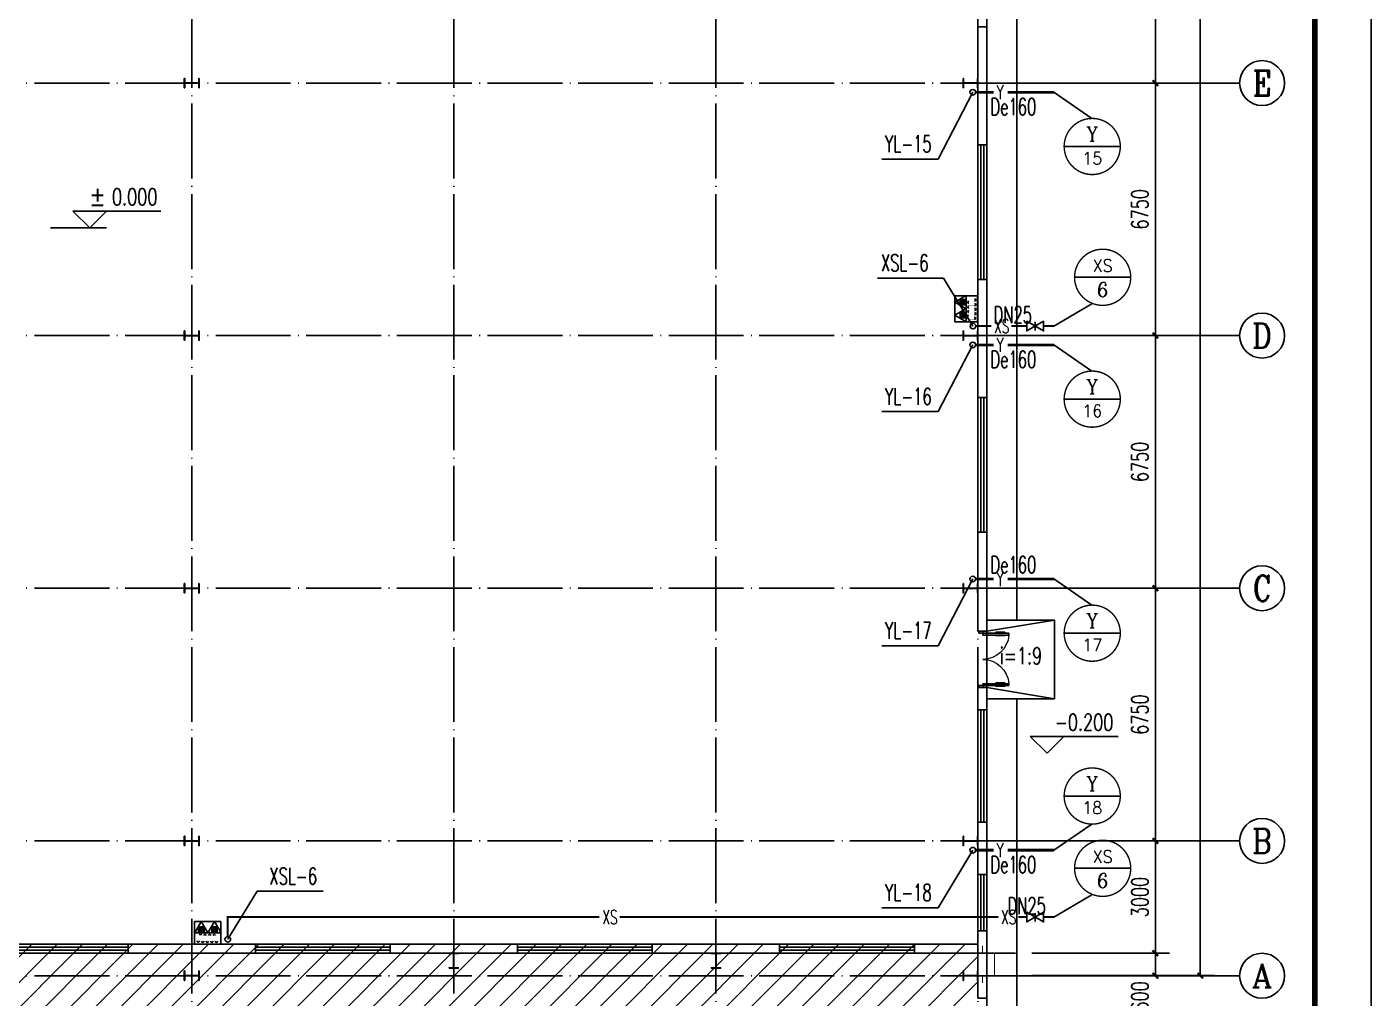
# Model space of a CAD drawing. Extents: x 795723 to 6584336, y 16443136 to 18851075.
# Drawn here: x 2009459 to 2045362, y 17757499 to 17783449 of the extents above; entities that cross this region are included whole.
import ezdxf
from ezdxf.enums import TextEntityAlignment as Align

# ---------------------------------------------------------------- set-up
doc = ezdxf.new("R2010")
doc.units = 0
doc.header["$LTSCALE"] = 1000
doc.header["$MEASUREMENT"] = 0
doc.linetypes.add('DOTE', pattern=[2.42, 2, -0.2, 0.02, -0.2])
doc.layers.get('Defpoints').update_dxf_attribs({"color": 250})
for name, color, linetype in [('AXIS_TEXT', 7, 'Continuous'), ('AXIS_外部', 171, 'Continuous'), ('COLUMN', 2, 'Continuous'), ('DIM_SYMB', 165, 'Continuous'), ('DIM_消防', 3, 'Continuous'), ('DIM_雨水', 3, 'Continuous'), ('DOTE', 8, 'DOTE'), ('GROUND', 150, 'Continuous'), ('JZ__灭火器', 6, 'Continuous'), ('PIPE-消防', 1, 'Continuous'), ('PIPE-雨水', 4, 'Continuous'), ('PUB_TEXT', 7, 'Continuous'), ('TEXT_消防', 7, 'Continuous'), ('TEXT_雨水', 7, 'Continuous'), ('TK', 4, 'Continuous'), ('TWT_TEXT', 7, 'Continuous'), ('VALVE_消防', 7, 'Continuous'), ('VPIPE-消防', 1, 'Continuous'), ('VPIPE-雨水', 4, 'Continuous'), ('WALL-PARAPET', 6, 'Continuous'), ('WINDOW', 140, 'Continuous'), ('标高', 83, 'Continuous')]:
    doc.layers.add(name, color=color, linetype=linetype)
doc.styles.add('_TCH_AXIS', font='COMPLEX', dxfattribs={"bigfont": 'GBCBIG'})
doc.styles.add('_TCH_DIM', font='SIMPLEX', dxfattribs={"bigfont": 'GBCBIG'})
doc.styles.add('_TCH_DIM_T3', font='SIMPLEX', dxfattribs={"width": 0.705882, "bigfont": 'GBCBIG'})
doc.styles.add('_TWT_CIRCLE', font='COMPLEX', dxfattribs={"width": 1.1, "height": 3, "bigfont": 'HZTXT'})
doc.styles.add('_TWT_PIPEDN', font='SIMPLEX', dxfattribs={"width": 0.8, "height": 3, "bigfont": 'HZTXT'})
doc.styles.add('_TWT_PIPETEXT', font='COMPLEX', dxfattribs={"width": 0.8, "height": 2.5, "bigfont": 'HZTXT'})
doc.styles.add('_TWT_SERIAL', font='COMPLEX', dxfattribs={"width": 0.8, "height": 3, "bigfont": 'HZTXT'})
doc.styles.add('COMPLEX', font='COMPLEX')
doc.dimstyles.new('_TCH_ARCH&&150', dxfattribs={"dimtxt": 446.25, "dimasz": 150, "dimexe": 375, "dimexo": 450, "dimgap": 189.375, "dimtad": 1, "dimdec": 0, "dimzin": 0, "dimdsep": 46, "dimtxsty": '_TCH_DIM_T3', "dimblk": 'ARCHTICK', "dimcen": 0.09, "dimclrt": 7, "dimazin": 2, "dimtfac": 1, "dimtdec": 0, "dimtix": 1, "dimtmove": 2, "dimatfit": 3, "dimfxl": 0, "dimtolj": 1, "dimtzin": 0, "dimarcsym": 0})

# ---------------------------------------------------------------- blocks, each defined once
blk = doc.blocks.new('GeYuanFrame_27468545', base_point=(18.76, 4.34))
at = {"layer": 'TK'}
blk.add_line((43.76, 414.34), (676.76, 414.34), dxfattribs=at)
blk.add_lwpolyline([(18.76, 424.34), (686.76, 424.34), (686.76, 4.34), (18.76, 4.34), (18.76, 424.34)], dxfattribs=at)
at = {"layer": 'TK', "const_width": 1}
blk.add_lwpolyline([(676.76, 414.34), (43.76, 414.34), (43.76, 14.34), (676.76, 14.34)], close=True, dxfattribs=at)
blk = doc.blocks.new('A$C3ACC4A1C')
at = {"layer": 'COLUMN'}
h = blk.add_hatch(color=256, dxfattribs=at)
h.paths.add_polyline_path([(125, 400), (0, 400), (0, 388), (120, 388), (120, 200), (125, 200)])
h.paths.add_polyline_path([(250, 400), (125, 400), (125, 200), (130, 200), (130, 388), (250, 388)])
h.paths.add_polyline_path([(250, 12), (130, 12), (130, 200), (125, 200), (125, 0), (250, 0)])
h.paths.add_polyline_path([(125, 200), (120, 200), (120, 12), (0, 12), (0, 0), (125, 0)])
blk.add_lwpolyline([(0, 0), (0, 12), (120, 12), (120, 388), (0, 388), (0, 400), (250, 400), (250, 388), (130, 388), (130, 12), (250, 12), (250, 0)], close=True, dxfattribs=at)
blk = doc.blocks.new('消防软管卷盘')
blk.add_lwpolyline([(4963954, 151899), (4963954, 150312), (4964641, 150312), (4964641, 151899)], close=True)
for points, const_width in [([(4964134, 151704), (4964482, 151704)], 1), ([(4964134, 151566), (4964482, 151566)], 1), ([(4964134, 151428), (4964482, 151428)], 1), ([(4964134, 151290), (4964482, 151290)], 1), ([(4964134, 151152), (4964482, 151152)], 1), ([(4964134, 151014), (4964482, 151014)], 0.1), ([(4964134, 150876), (4964482, 150876)], 1), ([(4964134, 150738), (4964482, 150738)], 1), ([(4964150, 150600), (4964499, 150600)], 1), ([(4964150, 150462), (4964499, 150462)], 1)]:
    blk.add_lwpolyline(points, dxfattribs=dict(const_width=const_width))
for centre, start, end in [((4964134, 151636), 90, 270), ((4964134, 151360), 90, 270), ((4964482, 151498), 270, 90), ((4964134, 151084), 90, 270), ((4964134, 150808), 90, 270), ((4964482, 151222), 270, 90), ((4964482, 150946), 270, 90), ((4964499, 150670), 270, 90), ((4964150, 150532), 90, 270)]:
    blk.add_arc(centre, 69, start, end)
blk = doc.blocks.new('手提式干粉灭火器')
h = blk.add_hatch()
h.set_pattern_fill('ANSI31', color=256, scale=225.365854, style=0)
h.set_pattern_definition([(45, (276289.086, 185586.136), (-19.9197154, 19.9197154), [])])
h.paths.add_polyline_path([(72, 158), (-72, 158), (-72, 19), (72, 19)])
for points in [[(0, 303), (-175, 0), (175, 0)], [(-72, 19), (72, 19), (72, 158), (-72, 158)]]:
    blk.add_lwpolyline(points, close=True)
blk = doc.blocks.new('92623')
blk.add_lwpolyline([(8910066, 83014), (8909273, 83014), (8909273, 82670), (8910066, 82670)], close=True)
at = {"xscale": -0.5, "yscale": 0.5, "zscale": 0.5, "rotation": 89.99999999998747}
blk.add_blockref('消防软管卷盘', (8985223, 2565334), dxfattribs=at)
at = {"layer": 'JZ__灭火器', "xscale": 1.141071624, "yscale": 1.141071624, "zscale": 1.141071624, "rotation": 180}
for p in [(8909466, 83014), (8909863, 83014)]:
    blk.add_blockref('手提式干粉灭火器', p, dxfattribs=at)
blk = doc.blocks.new('_ArchTick')
at = {"color": 0, "linetype": 'ByBlock', "const_width": 0.4}
blk.add_lwpolyline([(-0.5, -0.5), (0.5, 0.5)], dxfattribs=at)
blk = doc.blocks.new('*D128')
at = {"layer": 'AXIS_外部', "color": 0, "lineweight": -2}
for p, q in [((2036300, 17758699), (2039975, 17758699)), ((2039600, 17758099), (2039600, 17758699)), ((2036300, 17758099), (2039975, 17758099))]:
    blk.add_line(p, q, dxfattribs=at)
at = {"layer": 'Defpoints', "color": 0}
for p in [(2035850, 17758699), (2039600, 17758699), (2035850, 17758099)]:
    blk.add_point(p, dxfattribs=at)
at = {"layer": 'AXIS_外部', "color": 0, "lineweight": -2, "xscale": 150, "yscale": 150, "zscale": 150}
for p, rotation in [((2039600, 17758699), 90), ((2039600, 17758099), 270)]:
    blk.add_blockref('_ArchTick', p, dxfattribs=dict(at, rotation=rotation))
at = {"layer": 'AXIS_外部', "color": 7, "insert": (2039187, 17757544), "char_height": 446.2, "attachment_point": 5, "rotation": 90, "style": '_TCH_DIM_T3'}
blk.add_mtext('\\A1;600', dxfattribs=at)
blk = doc.blocks.new('*D129')
at = {"layer": 'AXIS_外部', "color": 0, "lineweight": -2}
for p, q in [((2036300, 17761699), (2039975, 17761699)), ((2039600, 17758699), (2039600, 17761699)), ((2036300, 17758699), (2039975, 17758699))]:
    blk.add_line(p, q, dxfattribs=at)
at = {"layer": 'Defpoints', "color": 0}
for p in [(2035850, 17761699), (2039600, 17761699), (2035850, 17758699)]:
    blk.add_point(p, dxfattribs=at)
at = {"layer": 'AXIS_外部', "color": 0, "lineweight": -2, "xscale": 150, "yscale": 150, "zscale": 150}
for p, rotation in [((2039600, 17761699), 90), ((2039600, 17758699), 270)]:
    blk.add_blockref('_ArchTick', p, dxfattribs=dict(at, rotation=rotation))
at = {"layer": 'AXIS_外部', "color": 7, "insert": (2039187, 17760199), "char_height": 446.2, "attachment_point": 5, "rotation": 90, "style": '_TCH_DIM_T3'}
blk.add_mtext('\\A1;3000', dxfattribs=at)
blk = doc.blocks.new('*D130')
at = {"layer": 'AXIS_外部', "color": 0, "lineweight": -2}
for p, q in [((2036300, 17768449), (2039975, 17768449)), ((2039600, 17761699), (2039600, 17768449)), ((2036300, 17761699), (2039975, 17761699))]:
    blk.add_line(p, q, dxfattribs=at)
at = {"layer": 'Defpoints', "color": 0}
for p in [(2035850, 17768449), (2039600, 17768449), (2035850, 17761699)]:
    blk.add_point(p, dxfattribs=at)
at = {"layer": 'AXIS_外部', "color": 0, "lineweight": -2, "xscale": 150, "yscale": 150, "zscale": 150}
for p, rotation in [((2039600, 17768449), 90), ((2039600, 17761699), 270)]:
    blk.add_blockref('_ArchTick', p, dxfattribs=dict(at, rotation=rotation))
at = {"layer": 'AXIS_外部', "color": 7, "insert": (2039187, 17765074), "char_height": 446.2, "attachment_point": 5, "rotation": 90, "style": '_TCH_DIM_T3'}
blk.add_mtext('\\A1;6750', dxfattribs=at)
blk = doc.blocks.new('*D131')
at = {"layer": 'AXIS_外部', "color": 0, "lineweight": -2}
for p, q in [((2036300, 17775199), (2039975, 17775199)), ((2039600, 17768449), (2039600, 17775199)), ((2036300, 17768449), (2039975, 17768449))]:
    blk.add_line(p, q, dxfattribs=at)
at = {"layer": 'Defpoints', "color": 0}
for p in [(2035850, 17775199), (2039600, 17775199), (2035850, 17768449)]:
    blk.add_point(p, dxfattribs=at)
at = {"layer": 'AXIS_外部', "color": 0, "lineweight": -2, "xscale": 150, "yscale": 150, "zscale": 150}
for p, rotation in [((2039600, 17775199), 90), ((2039600, 17768449), 270)]:
    blk.add_blockref('_ArchTick', p, dxfattribs=dict(at, rotation=rotation))
at = {"layer": 'AXIS_外部', "color": 7, "insert": (2039187, 17771824), "char_height": 446.2, "attachment_point": 5, "rotation": 90, "style": '_TCH_DIM_T3'}
blk.add_mtext('\\A1;6750', dxfattribs=at)
blk = doc.blocks.new('*D132')
at = {"layer": 'AXIS_外部', "color": 0, "lineweight": -2}
for p, q in [((2036300, 17781949), (2039975, 17781949)), ((2039600, 17775199), (2039600, 17781949)), ((2036300, 17775199), (2039975, 17775199))]:
    blk.add_line(p, q, dxfattribs=at)
at = {"layer": 'Defpoints', "color": 0}
for p in [(2035850, 17781949), (2039600, 17781949), (2035850, 17775199)]:
    blk.add_point(p, dxfattribs=at)
at = {"layer": 'AXIS_外部', "color": 0, "lineweight": -2, "xscale": 150, "yscale": 150, "zscale": 150}
for p, rotation in [((2039600, 17781949), 90), ((2039600, 17775199), 270)]:
    blk.add_blockref('_ArchTick', p, dxfattribs=dict(at, rotation=rotation))
at = {"layer": 'AXIS_外部', "color": 7, "insert": (2039187, 17778574), "char_height": 446.2, "attachment_point": 5, "rotation": 90, "style": '_TCH_DIM_T3'}
blk.add_mtext('\\A1;6750', dxfattribs=at)
blk = doc.blocks.new('*D133')
at = {"layer": 'AXIS_外部', "color": 0, "lineweight": -2}
for p, q in [((2036300, 17788699), (2039975, 17788699)), ((2039600, 17781949), (2039600, 17788699)), ((2036300, 17781949), (2039975, 17781949))]:
    blk.add_line(p, q, dxfattribs=at)
at = {"layer": 'Defpoints', "color": 0}
for p in [(2035850, 17788699), (2039600, 17788699), (2035850, 17781949)]:
    blk.add_point(p, dxfattribs=at)
at = {"layer": 'AXIS_外部', "color": 0, "lineweight": -2, "xscale": 150, "yscale": 150, "zscale": 150}
for p, rotation in [((2039600, 17788699), 90), ((2039600, 17781949), 270)]:
    blk.add_blockref('_ArchTick', p, dxfattribs=dict(at, rotation=rotation))
at = {"layer": 'AXIS_外部', "color": 7, "insert": (2039187, 17785324), "char_height": 446.2, "attachment_point": 5, "rotation": 90, "style": '_TCH_DIM_T3'}
blk.add_mtext('\\A1;6750', dxfattribs=at)
blk = doc.blocks.new('*D139')
at = {"layer": 'AXIS_外部', "color": 0, "lineweight": -2}
for p, q in [((2036300, 17815939), (2041175, 17815939)), ((2040800, 17758099), (2040800, 17815939)), ((2036300, 17758099), (2041175, 17758099))]:
    blk.add_line(p, q, dxfattribs=at)
at = {"layer": 'Defpoints', "color": 0}
for p in [(2035850, 17815939), (2040800, 17815939), (2035850, 17758099)]:
    blk.add_point(p, dxfattribs=at)
at = {"layer": 'AXIS_外部', "color": 0, "lineweight": -2, "xscale": 150, "yscale": 150, "zscale": 150}
for p, rotation in [((2040800, 17815939), 90), ((2040800, 17758099), 270)]:
    blk.add_blockref('_ArchTick', p, dxfattribs=dict(at, rotation=rotation))
at = {"layer": 'AXIS_外部', "color": 7, "insert": (2040387, 17787019), "char_height": 446.2, "attachment_point": 5, "rotation": 90, "style": '_TCH_DIM_T3'}
blk.add_mtext('\\A1;57840', dxfattribs=at)
blk = doc.blocks.new('$WINLIB2D$00000001')
for p, q in [((-0.5, 0.5), (0.5, 0.5)), ((-0.5, 0.5), (-0.5, -0.5)), ((0.5, -0.5), (0.5, 0.5)), ((0.5, 0.1667), (-0.5, 0.1667)), ((0.5, -0.1667), (-0.5, -0.1667)), ((-0.5, -0.5), (0.5, -0.5))]:
    blk.add_line(p, q)
blk = doc.blocks.new('_AXISO')
blk.add_circle((0, 0), 0.5)
at = {"layer": 'AXIS_TEXT', "style": 'COMPLEX', "width": 1.041667}
blk.add_attdef('A', text='', height=0.56, dxfattribs=at).set_placement((-0.25, -0.28), (0.25, -0.28), align=Align.FIT)
blk = doc.blocks.new('$DorLib2D$00000011')
at = {"lineweight": 13}
for p, q in [((-0.483, 0.396), (-0.483, 0.235)), ((-0.417, 0.396), (-0.417, 0.235)), ((0.417, 0.396), (0.417, 0.235)), ((0.483, 0.396), (0.483, 0.235))]:
    blk.add_line(p, q, dxfattribs=at)
for p, q in [((-0.483, 0.396), (-0.467, 0.396)), ((-0.467, 0.471), (-0.467, -0.062)), ((-0.467, 0.471), (-0.433, 0.471)), ((-0.433, 0.471), (-0.433, 0.004)), ((-0.417, 0.396), (-0.433, 0.396)), ((0.417, 0.396), (0.433, 0.396)), ((0.433, 0.471), (0.433, 0.004)), ((0.467, 0.471), (0.433, 0.471)), ((0.467, 0.471), (0.467, -0.062)), ((0.483, 0.396), (0.467, 0.396)), ((-0.5, 0.004), (-0.433, 0.004)), ((-0.5, 0.004), (-0.5, -0.062)), ((-0.483, 0.235), (-0.467, 0.235)), ((-0.417, 0.235), (-0.433, 0.235)), ((0.417, 0.235), (0.433, 0.235)), ((0.5, 0.004), (0.433, 0.004)), ((0.483, 0.235), (0.467, 0.235)), ((0.5, 0.004), (0.5, -0.062)), ((-0.5, -0.062), (-0.467, -0.062)), ((0.5, -0.062), (0.467, -0.062))]:
    blk.add_line(p, q)
for centre, start, end in [((-0.467, 0.004), 0, 85.904), ((0.467, 0.004), 94.096, 180)]:
    blk.add_arc(centre, 0.467, start, end, dxfattribs=at)
blk = doc.blocks.new('$VALVE$00000296')
for points in [[(-125, 72), (-125, -72), (125, 72), (125, -72), (-125, 72)], [(0, 60), (0, -64)]]:
    blk.add_lwpolyline(points)
for p in [(-125, 0), (125, 0)]:
    blk.add_point(p)

msp = doc.modelspace()

# ---------------------------------------------------------------- hatches: boundary and pattern name
h = msp.add_hatch()
h.set_pattern_fill('ANSI31', color=250, scale=300, style=0)
h.set_pattern_definition([(45, (5999.36, -931095.17), (-336.759605, 336.759605), [])])
h.paths.add_polyline_path([(1992867.6, 17758938.7), (2034861.6, 17758938.7), (2034861.6, 17753265.1), (1992867.6, 17753265.1)])
at = {"layer": 'PIPE-消防', "linetype": 'Continuous'}
for points in [[(2014825.2, 17759664.9), (2014799, 17759664.9), (2014799, 17759691.2)], [(2014825.2, 17759664.9), (2014825.2, 17759691.2), (2014799, 17759691.2)]]:
    msp.add_hatch(color=256, dxfattribs=at).paths.add_polyline_path(points)

# ---------------------------------------------------------------- linework, layer by layer
at = {"color": 250}
msp.add_line((1992861.6, 17758938.7), (2034861.6, 17758938.7), dxfattribs=at)
at = {"const_width": 30}
msp.add_lwpolyline([(2034981.6, 17757898.7), (2034981.6, 17758098.7), (2035301.6, 17758098.7), (2035301.6, 17758698.7), (2034981.6, 17758698.7), (2034981.6, 17758898.7)], dxfattribs=at)
at = {"layer": 'AXIS_外部'}
for p, q in [((2035849.6, 17781948.7), (2041849.6, 17781948.7)), ((2035849.6, 17775198.7), (2041849.6, 17775198.7)), ((2035849.6, 17768448.7), (2041849.6, 17768448.7)), ((2035849.6, 17761698.7), (2041849.6, 17761698.7)), ((2035849.6, 17758098.7), (2041849.6, 17758098.7))]:
    msp.add_line(p, q, dxfattribs=at)
at = {"layer": 'DIM_SYMB'}
msp.add_lwpolyline([(2035295.3, 17766263, 0, 0, 0), (2036308.1, 17766263, 120, 0, 0), (2036758.1, 17766263, 0, 0, 0)], format="xyseb", dxfattribs=at)
at = {"layer": 'DIM_消防'}
for p, q in [((2036889.7, 17781700.4), (2037904.6, 17781002.7)), ((2038662.8, 17780252.7), (2037162.8, 17780252.7)), ((2033939.5, 17776738), (2032180.4, 17776738)), ((2034727.4, 17775455.6), (2033939.5, 17776738)), ((2038941, 17776757.8), (2037441, 17776757.8)), ((2036889.7, 17775455.6), (2037904.6, 17776049.9)), ((2036889.7, 17774950.4), (2037904.6, 17774252.7)), ((2038662.8, 17773502.7), (2037162.8, 17773502.7)), ((2036889.7, 17768697), (2037904.6, 17767999.2)), ((2038662.8, 17767249.3), (2037162.8, 17767249.3)), ((2038662.8, 17762898.1), (2037162.8, 17762898.1)), ((2036889.7, 17761450.4), (2037904.6, 17762148.1)), ((2038941, 17760967.1), (2037441, 17760967.1)), ((2014825.2, 17759069.7), (2015613.2, 17760352.1)), ((2015613.2, 17760352.1), (2017372.2, 17760352.1)), ((2036889.7, 17759664.9), (2037904.6, 17760259.3))]:
    msp.add_line(p, q, dxfattribs=at)
at = {"layer": 'DIM_消防', "const_width": 37.5}
for points in [[(2038662.8, 17780252.7, 1), (2037162.8, 17780252.7, 1)], [(2038941, 17776757.8, 1), (2037441, 17776757.8, 1)], [(2038662.8, 17773502.7, 1), (2037162.8, 17773502.7, 1)], [(2038662.8, 17767249.3, 1), (2037162.8, 17767249.3, 1)], [(2038662.8, 17762898.1, 1), (2037162.8, 17762898.1, 1)], [(2038941, 17760967.1, 1), (2037441, 17760967.1, 1)]]:
    msp.add_lwpolyline(points, format="xyb", close=True, dxfattribs=at)
at = {"layer": 'DIM_雨水'}
for p, q in [((2034721.7, 17781700.4), (2033798.7, 17779918)), ((2033798.7, 17779918), (2032289.2, 17779918)), ((2034721.7, 17774950.4), (2033798.7, 17773168)), ((2033798.7, 17773168), (2032289.2, 17773168)), ((2034721.7, 17768697), (2033798.7, 17766914.6)), ((2033798.7, 17766914.6), (2032289.2, 17766914.6)), ((2034721.7, 17761450.4), (2033798.7, 17759914.2)), ((2033798.7, 17759914.2), (2032289.2, 17759914.2))]:
    msp.add_line(p, q, dxfattribs=at)
at = {"layer": 'DOTE'}
for p, q in [((2013861.6, 17817698.7), (2013861.6, 17753299.1)), ((2020861.6, 17817698.7), (2020861.6, 17753265.1)), ((2027861.6, 17817698.7), (2027861.6, 17753265.1)), ((2034861.6, 17817698.7), (2034861.6, 17753265.1)), ((2035861.6, 17781948.7), (1991873.6, 17781948.7)), ((2035861.6, 17775198.7), (1991873.6, 17775198.7)), ((2035861.6, 17768448.7), (1991873.6, 17768448.7)), ((2035861.6, 17761698.7), (1991873.6, 17761698.7)), ((2035861.6, 17758698.7), (1991873.6, 17758698.7)), ((2035861.6, 17758098.7), (1991873.6, 17758098.7))]:
    msp.add_line(p, q, dxfattribs=at)
at = {"layer": 'GROUND', "color": 8}
for p, q in [((2035901.6, 17767598.7), (2035901.6, 17816738.7)), ((2035101.6, 17767598.7), (2035101.6, 17815938.7)), ((2036901.6, 17767598.7), (2035101.6, 17767598.7)), ((2035101.6, 17765498.7), (2035101.6, 17767598.7)), ((2035101.6, 17767298.7), (2036901.6, 17767598.7)), ((2036901.6, 17765498.7), (2036901.6, 17767598.7)), ((2035101.6, 17765798.7), (2036901.6, 17765498.7)), ((2035101.6, 17753265.1), (2035101.6, 17765498.7)), ((2036901.6, 17765498.7), (2035101.6, 17765498.7)), ((2035901.6, 17753265.1), (2035901.6, 17765498.7))]:
    msp.add_line(p, q, dxfattribs=at)
at = {"layer": 'PIPE-消防', "linetype": 'Continuous', "ltscale": 1.5, "const_width": 52.5}
for points in [[(2034802.4, 17775455.6), (2035216.3, 17775455.6)], [(2035754.9, 17775455.6), (2036164.4, 17775455.6)], [(2036614.4, 17775455.6), (2036889.7, 17775455.6)], [(2014825.2, 17759144.7), (2014825.2, 17759664.9)], [(2014825.2, 17759664.9), (2024751.3, 17759664.9)], [(2025289.8, 17759664.9), (2035400.7, 17759664.9)], [(2035939.3, 17759664.9), (2036164.4, 17759664.9)], [(2036614.4, 17759664.9), (2036889.7, 17759664.9)]]:
    msp.add_lwpolyline(points, dxfattribs=at)
at = {"layer": 'PIPE-雨水', "linetype": 'Continuous', "ltscale": 1.5, "const_width": 75}
for points in [[(2034796.7, 17781700.4), (2035283.6, 17781700.4)], [(2035650.7, 17781700.4), (2036889.7, 17781700.4)], [(2034796.7, 17774950.4), (2035283.6, 17774950.4)], [(2035650.7, 17774950.4), (2036889.7, 17774950.4)], [(2034796.7, 17768697), (2035283.6, 17768697)], [(2035650.7, 17768697), (2036889.7, 17768697)], [(2034796.7, 17761450.4), (2035283.6, 17761450.4)], [(2035650.7, 17761450.4), (2036889.7, 17761450.4)]]:
    msp.add_lwpolyline(points, dxfattribs=at)
at = {"layer": 'VPIPE-消防', "linetype": 'Continuous'}
for centre in [(2034727.4, 17775455.6), (2014825.2, 17759069.7)]:
    msp.add_circle(centre, 75, dxfattribs=at)
at = {"layer": 'VPIPE-雨水', "linetype": 'Continuous'}
for centre in [(2034721.7, 17781700.4), (2034721.7, 17774950.4), (2034721.7, 17768697), (2034721.7, 17761450.4)]:
    msp.add_circle(centre, 75, dxfattribs=at)
at = {"layer": 'WALL-PARAPET'}
for p, q in [((2035101.6, 17783448.7), (2034861.6, 17783448.7)), ((2034861.6, 17783448.7), (2034861.6, 17780298.7)), ((2035101.6, 17780298.7), (2035101.6, 17783448.7)), ((2034861.6, 17780298.7), (2035101.6, 17780298.7)), ((2035101.6, 17776698.7), (2034861.6, 17776698.7)), ((2034861.6, 17776698.7), (2034861.6, 17773548.7)), ((2035101.6, 17773548.7), (2035101.6, 17776698.7)), ((2034861.6, 17773548.7), (2035101.6, 17773548.7)), ((2035101.6, 17769948.7), (2034861.6, 17769948.7)), ((2034861.6, 17769948.7), (2034861.6, 17767298.7)), ((2035101.6, 17767298.7), (2035101.6, 17769948.7)), ((2034861.6, 17767298.7), (2035101.6, 17767298.7)), ((2035101.6, 17765798.7), (2034861.6, 17765798.7)), ((2034861.6, 17765798.7), (2034861.6, 17765198.7)), ((2035101.6, 17765198.7), (2035101.6, 17765798.7)), ((2034861.6, 17765198.7), (2035101.6, 17765198.7)), ((2035101.6, 17762198.7), (2034861.6, 17762198.7)), ((2034861.6, 17762198.7), (2034861.6, 17760798.7)), ((2035101.6, 17760798.7), (2035101.6, 17762198.7)), ((2034861.6, 17760798.7), (2035101.6, 17760798.7)), ((2035101.6, 17759298.6), (2034861.6, 17759298.6)), ((2034861.6, 17759298.6), (2034861.6, 17758938.7)), ((2035101.6, 17758818.7), (2035101.6, 17759298.6)), ((2015561.6, 17758938.7), (2012161.6, 17758938.7)), ((2012161.6, 17758938.7), (2012161.6, 17758698.7)), ((2015561.6, 17758698.7), (2015561.6, 17758938.7)), ((2022561.6, 17758938.7), (2019161.6, 17758938.7)), ((2019161.6, 17758938.7), (2019161.6, 17758698.7)), ((2022561.6, 17758698.7), (2022561.6, 17758938.7)), ((2029561.6, 17758938.7), (2026161.6, 17758938.7)), ((2026161.6, 17758938.7), (2026161.6, 17758698.7)), ((2029561.6, 17758698.7), (2029561.6, 17758938.7)), ((2034861.6, 17758938.7), (2033161.6, 17758938.7)), ((2033161.6, 17758938.7), (2033161.6, 17758698.7)), ((2012161.6, 17758698.7), (2015561.6, 17758698.7)), ((2019161.6, 17758698.7), (2022561.6, 17758698.7)), ((2026161.6, 17758698.7), (2029561.6, 17758698.7)), ((2033161.6, 17758698.7), (2034861.6, 17758698.7)), ((2034861.6, 17758698.7), (2034861.6, 17757498.7)), ((2035101.6, 17757498.7), (2035101.6, 17758818.7)), ((2034861.6, 17757498.7), (2035101.6, 17757498.7))]:
    msp.add_line(p, q, dxfattribs=at)
at = {"layer": 'WINDOW'}
msp.add_line((2035101.6, 17765798.7), (2035101.6, 17767298.7), dxfattribs=at)
at = {"layer": '标高'}
for p, q in [((2011139.1, 17778076.5), (2010689.1, 17778526.5)), ((2010689.1, 17778526.5), (2013036.6, 17778526.5)), ((2011139.1, 17778076.5), (2011589.1, 17778526.5)), ((2010089.1, 17778076.5), (2011589.1, 17778076.5)), ((2036708.9, 17764039.6), (2036258.9, 17764489.6)), ((2036258.9, 17764489.6), (2038606.4, 17764489.6)), ((2036708.9, 17764039.6), (2037158.9, 17764489.6))]:
    msp.add_line(p, q, dxfattribs=at)

# ---------------------------------------------------------------- block references
for name, p, xscale, yscale, zscale, rotation in [('GeYuanFrame_27468545', (1982361.6, 17831486), 150, 150, 150, 270), ('92623', (1961329.6, 25634243.2), 0.882, 0.882, 0.882, 270), ('92623', (9872616.7, 17832459.7), 0.882, 0.882, 0.882, 180)]:
    msp.add_blockref(name, p, dxfattribs=dict(xscale=xscale, yscale=yscale, zscale=zscale, rotation=rotation))
at = {"layer": 'AXIS_外部'}
ref = msp.add_blockref('_AXISO', (2042449.6, 17781948.7), dxfattribs=dict(at, xscale=1200, yscale=1200, zscale=1200))
ref.add_attrib('A', 'E', dxfattribs={"layer": 'AXIS_TEXT', "height": 668.2, "style": '_TCH_AXIS'}).set_placement((2042195.1, 17781614.6), (2042704.1, 17781614.6), align=Align.FIT)
ref = msp.add_blockref('_AXISO', (2042449.6, 17775198.7), dxfattribs=dict(at, xscale=1200, yscale=1200, zscale=1200))
ref.add_attrib('A', 'D', dxfattribs={"layer": 'AXIS_TEXT', "height": 652.9, "style": '_TCH_AXIS'}).set_placement((2042185.3, 17774872.2), (2042713.9, 17774872.2), align=Align.FIT)
ref = msp.add_blockref('_AXISO', (2042449.6, 17768448.7), dxfattribs=dict(at, xscale=1200, yscale=1200, zscale=1200))
ref.add_attrib('A', 'C', dxfattribs={"layer": 'AXIS_TEXT', "height": 683.5, "style": '_TCH_AXIS'}).set_placement((2042205.5, 17768106.9), (2042693.7, 17768106.9), align=Align.FIT)
ref = msp.add_blockref('_AXISO', (2042449.6, 17761698.7), dxfattribs=dict(at, xscale=1200, yscale=1200, zscale=1200))
ref.add_attrib('A', 'B', dxfattribs={"layer": 'AXIS_TEXT', "height": 652.9, "style": '_TCH_AXIS'}).set_placement((2042185.3, 17761372.2), (2042713.9, 17761372.2), align=Align.FIT)
ref = msp.add_blockref('_AXISO', (2042449.6, 17758098.7), dxfattribs=dict(at, xscale=1200, yscale=1200, zscale=1200))
ref.add_attrib('A', 'A', dxfattribs={"layer": 'AXIS_TEXT', "height": 637.8, "style": '_TCH_AXIS'}).set_placement((2042176.3, 17757779.8), (2042722.9, 17757779.8), align=Align.FIT)
at = {"layer": 'COLUMN', "xscale": -1, "rotation": 90}
for p in [(2014061.6, 17782073.7), (2014061.6, 17775323.7), (2014061.6, 17768573.7), (2014061.6, 17761823.7), (2014061.6, 17758223.7)]:
    msp.add_blockref('A$C3ACC4A1C', p, dxfattribs=at)
at = {"layer": 'COLUMN', "rotation": 270}
for p in [(2034461.6, 17782073.7), (2034461.6, 17775323.7), (2034461.6, 17768573.7), (2034461.6, 17761823.7), (2034461.6, 17758223.7)]:
    msp.add_blockref('A$C3ACC4A1C', p, dxfattribs=at)
at = {"layer": 'COLUMN'}
for p in [(2020736.6, 17758298.7), (2027736.6, 17758298.7)]:
    msp.add_blockref('A$C3ACC4A1C', p, dxfattribs=at)
at = {"layer": 'VALVE_消防', "xscale": -1.8, "yscale": 1.8, "zscale": 1.8}
for p in [(2036389.4, 17775455.6), (2036389.4, 17759664.9)]:
    msp.add_blockref('$VALVE$00000296', p, dxfattribs=at)
at = {"layer": 'WINDOW'}
for name, p, xscale, yscale, zscale, rotation in [('$WINLIB2D$00000001', (2034981.6, 17778498.7), 3600.000000003725, 240, 3600.000000003725, 90.00000000000608), ('$WINLIB2D$00000001', (2034981.6, 17771748.7), 3600.000000003725, 240, 3600.000000003725, 90.00000000000608), ('$DorLib2D$00000011', (2034981.6, 17766548.7), 1500, -1500, 1500, 90.00000000000608), ('$WINLIB2D$00000001', (2034981.6, 17763698.7), 3000.000000007451, -240, 3000.000000007451, 90.00000000000608), ('$WINLIB2D$00000001', (2034981.6, 17760048.6), 1500.115718420595, -240, 1500.115718420595, 90.00000000000608), ('$WINLIB2D$00000001', (2010361.6, 17758818.7), -3600.000000003725, 240, -3600.000000003725, 180), ('$WINLIB2D$00000001', (2017361.6, 17758818.7), -3600.000000003725, 240, -3600.000000003725, 180), ('$WINLIB2D$00000001', (2024361.6, 17758818.7), -3600.000000003725, 240, -3600.000000003725, 180), ('$WINLIB2D$00000001', (2031361.6, 17758818.7), -3600.000000003725, 240, -3600.000000003725, 180)]:
    msp.add_blockref(name, p, dxfattribs=dict(at, xscale=xscale, yscale=yscale, zscale=zscale, rotation=rotation))

# ---------------------------------------------------------------- texts
at = {"layer": 'DIM_消防', "color": 7, "style": '_TWT_CIRCLE'}
for s, height, width, p, p2 in [('Y', 383.1, 1.138801, (2037755, 17780392.7), (2038070.5, 17780392.7)), ('15', 328.86, 1.202734, (2037645.1, 17779775.1), (2038180.4, 17779775.1)), ('XS', 330.19, 1.084952, (2037925.3, 17776906.2), (2038456.6, 17776906.2)), ('6', 384.5, 1.145615, (2038037.2, 17776233.5), (2038344.8, 17776233.5)), ('Y', 383.1, 1.138801, (2037755, 17773642.7), (2038070.5, 17773642.7)), ('16', 330.85, 1.140569, (2037648.1, 17773023.5), (2038177.5, 17773023.5)), ('Y', 383.1, 1.138801, (2037755, 17767389.3), (2038070.5, 17767389.3)), ('17', 328.19, 1.188028, (2037644.1, 17766772.3), (2038181.4, 17766772.3)), ('Y', 383.1, 1.138801, (2037755, 17763038.1), (2038070.5, 17763038.1)), ('18', 330.19, 1.183584, (2037647.1, 17762419.4), (2038178.4, 17762419.4)), ('XS', 330.19, 1.084952, (2037925.3, 17761115.6), (2038456.6, 17761115.6)), ('6', 384.5, 1.145615, (2038037.2, 17760442.8), (2038344.8, 17760442.8))]:
    msp.add_text(s, height=height, dxfattribs=dict(at, width=width)).set_placement(p, p2, align=Align.FIT)
at = {"layer": 'PUB_TEXT', "style": '_TCH_DIM'}
msp.add_text('±', height=506.4, dxfattribs=at).set_placement((2011104.6, 17778684))
at = {"layer": 'PUB_TEXT', "style": '_TCH_DIM', "width": 0.705882}
for s, p in [('0.000', (2011731.6, 17778684)), ('i=1:9', (2035441.7, 17766420.5)), ('-0.200', (2036911.4, 17764647.1))]:
    msp.add_text(s, height=446.25, dxfattribs=at).set_placement(p)
at = {"layer": 'TEXT_消防', "linetype": 'Continuous', "style": '_TWT_PIPEDN', "width": 0.64}
for p in [(2035280.6, 17775530.6), (2035650.8, 17759739.9)]:
    msp.add_text('DN25', height=450, dxfattribs=at).set_placement(p)
at = {"layer": 'TEXT_消防', "style": '_TWT_PIPETEXT', "width": 0.64}
for p in [(2035291.3, 17775268.1), (2024826.3, 17759477.4), (2035475.7, 17759477.4)]:
    msp.add_text('XS', height=375, dxfattribs=at).set_placement(p)
at = {"layer": 'TEXT_雨水', "style": '_TWT_PIPETEXT', "width": 0.64}
for p in [(2035358.6, 17781512.9), (2035358.6, 17774762.9), (2035358.6, 17768509.5), (2035358.6, 17761262.9)]:
    msp.add_text('Y', height=375, dxfattribs=at).set_placement(p)
at = {"layer": 'TEXT_雨水', "linetype": 'Continuous', "style": '_TWT_PIPEDN', "width": 0.64}
for p in [(2035195.4, 17781089.6), (2035195.4, 17774339.6), (2035195.4, 17768854), (2035195.4, 17760839.6)]:
    msp.add_text('De160', height=450, dxfattribs=at).set_placement(p)
at = {"layer": 'TWT_TEXT', "style": '_TWT_SERIAL', "width": 0.64}
for s, p in [('YL-15', (2032379.2, 17780098)), ('XSL-6', (2032270.4, 17776918)), ('YL-16', (2032379.2, 17773348)), ('YL-17', (2032379.2, 17767094.6)), ('XSL-6', (2015938.2, 17760532.1)), ('YL-18', (2032379.2, 17760094.2))]:
    msp.add_text(s, height=450, dxfattribs=at).set_placement(p)

# ---------------------------------------------------------------- dimensions: what is measured, and where the dimension line sits
at = {"layer": 'AXIS_外部'}
for p1, p2, distance, picture, middle in [((2035849.6, 17758098.7), (2035849.6, 17815938.7), -4950, '*D139', (2040387.1, 17787018.7)), ((2035849.6, 17781948.7), (2035849.6, 17788698.7), -3750, '*D133', (2039187.1, 17785323.7)), ((2035849.6, 17775198.7), (2035849.6, 17781948.7), -3750, '*D132', (2039187.1, 17778573.7)), ((2035849.6, 17768448.7), (2035849.6, 17775198.7), -3750, '*D131', (2039187.1, 17771823.7)), ((2035849.6, 17761698.7), (2035849.6, 17768448.7), -3750, '*D130', (2039187.1, 17765073.7)), ((2035849.6, 17758698.7), (2035849.6, 17761698.7), -3750, '*D129', (2039187.1, 17760198.7))]:
    dim = msp.add_aligned_dim(p1=p1, p2=p2, distance=distance, dimstyle='_TCH_ARCH&&150', dxfattribs=at)
    dim.commit()
    dim.dimension.update_dxf_attribs({"geometry": picture, "text_midpoint": middle})
dim = msp.add_linear_dim(base=(2039599.6, 17758698.7), p1=(2035849.6, 17758098.7), p2=(2035849.6, 17758698.7), angle=90, dimstyle='_TCH_ARCH&&150', dxfattribs=at)
dim.commit()
dim.dimension.update_dxf_attribs({"geometry": '*D128', "text_midpoint": (2039187.1, 17757543.7), "dimtype": 129})

doc.saveas('drawing.dxf')
